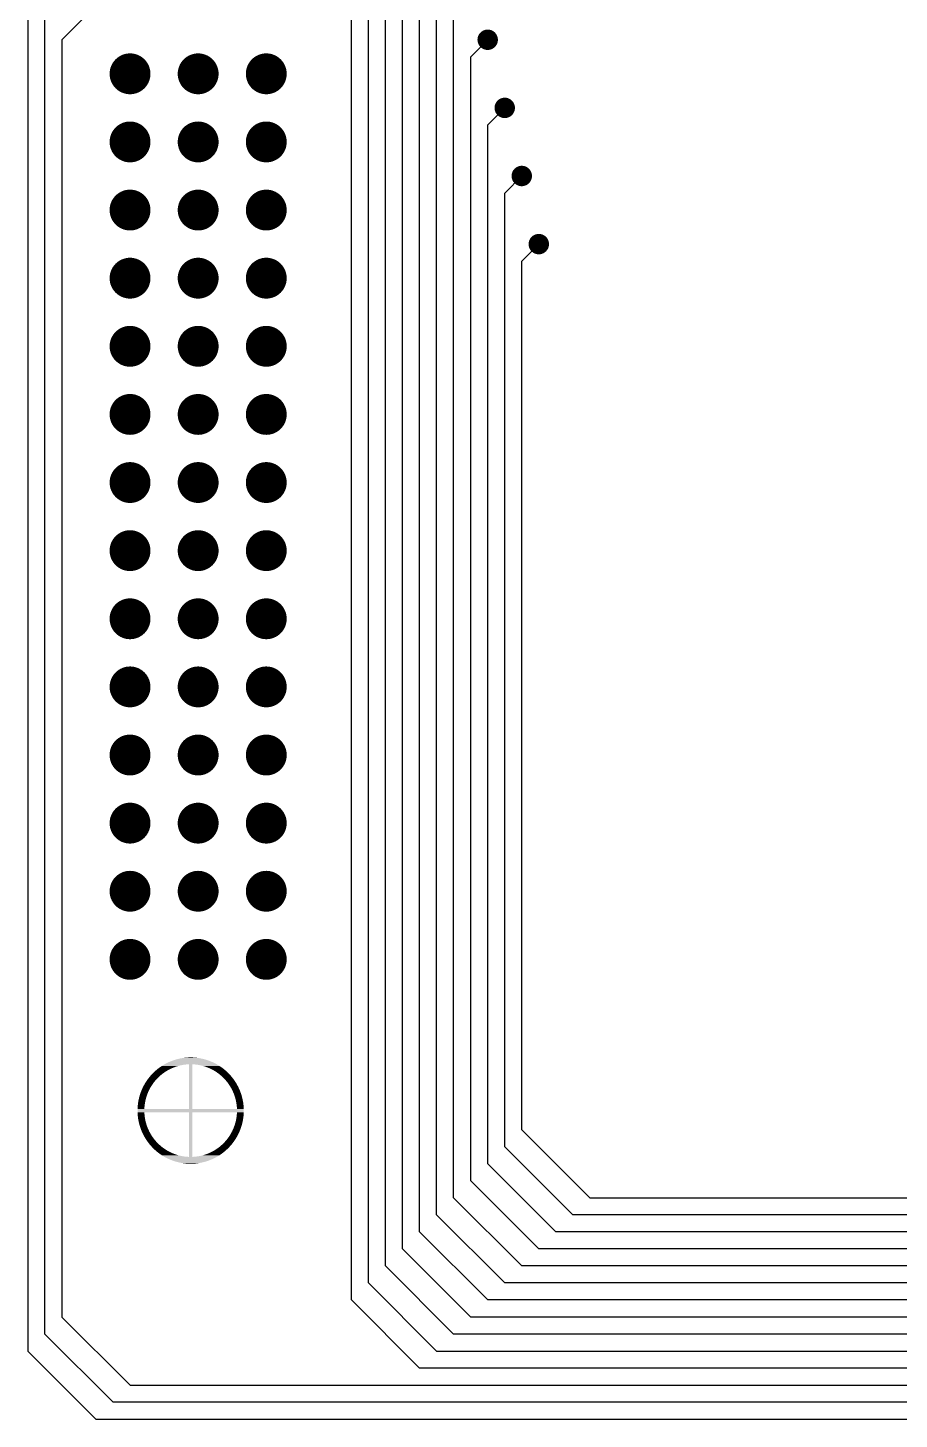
# Model space of a CAD drawing. Extents: x 295 to 953, y 10 to 290.
# Drawn here: x 510.2 to 542.7, y 104 to 155.9 of the extents above; entities that cross this region are included whole.
import ezdxf

# ---------------------------------------------------------------- set-up
doc = ezdxf.new("R2010")
doc.units = 0
doc.header["$LTSCALE"] = 5
doc.header["$MEASUREMENT"] = 0
doc.layers.get('0').update_dxf_attribs({"linetype": 'CONTINUOUS', "lineweight": 25})
doc.layers.add('DV-ABPB-A4_IN1', color=4, linetype='CONTINUOUS')

msp = doc.modelspace()

# ---------------------------------------------------------------- linework, layer by layer
at = {"color": 7}
for points, const_width in [([(527.204, 155.423, 1), (527.585, 155.423, 1)], 0.381), ([(513.679, 154.153, 1), (514.441, 154.153, 1)], 0.762), ([(516.219, 154.153, 1), (516.981, 154.153, 1)], 0.762), ([(518.759, 154.153, 1), (519.521, 154.153, 1)], 0.762), ([(527.839, 152.883, 1), (528.22, 152.883, 1)], 0.381), ([(513.679, 151.613, 1), (514.441, 151.613, 1)], 0.762), ([(516.219, 151.613, 1), (516.981, 151.613, 1)], 0.762), ([(518.759, 151.613, 1), (519.521, 151.613, 1)], 0.762), ([(528.474, 150.343, 1), (528.855, 150.343, 1)], 0.381), ([(513.679, 149.073, 1), (514.441, 149.073, 1)], 0.762), ([(516.219, 149.073, 1), (516.981, 149.073, 1)], 0.762), ([(518.759, 149.073, 1), (519.521, 149.073, 1)], 0.762), ([(529.109, 147.803, 1), (529.49, 147.803, 1)], 0.381), ([(513.679, 146.533, 1), (514.441, 146.533, 1)], 0.762), ([(516.219, 146.533, 1), (516.981, 146.533, 1)], 0.762), ([(518.759, 146.533, 1), (519.521, 146.533, 1)], 0.762), ([(513.679, 143.993, 1), (514.441, 143.993, 1)], 0.762), ([(516.219, 143.993, 1), (516.981, 143.993, 1)], 0.762), ([(518.759, 143.993, 1), (519.521, 143.993, 1)], 0.762), ([(513.679, 141.453, 1), (514.441, 141.453, 1)], 0.762), ([(516.219, 141.453, 1), (516.981, 141.453, 1)], 0.762), ([(518.759, 141.453, 1), (519.521, 141.453, 1)], 0.762), ([(513.679, 138.913, 1), (514.441, 138.913, 1)], 0.762), ([(516.219, 138.913, 1), (516.981, 138.913, 1)], 0.762), ([(518.759, 138.913, 1), (519.521, 138.913, 1)], 0.762), ([(513.679, 136.373, 1), (514.441, 136.373, 1)], 0.762), ([(516.219, 136.373, 1), (516.981, 136.373, 1)], 0.762), ([(518.759, 136.373, 1), (519.521, 136.373, 1)], 0.762), ([(513.679, 133.833, 1), (514.441, 133.833, 1)], 0.762), ([(516.219, 133.833, 1), (516.981, 133.833, 1)], 0.762), ([(518.759, 133.833, 1), (519.521, 133.833, 1)], 0.762), ([(513.679, 131.293, 1), (514.441, 131.293, 1)], 0.762), ([(516.219, 131.293, 1), (516.981, 131.293, 1)], 0.762), ([(518.759, 131.293, 1), (519.521, 131.293, 1)], 0.762), ([(513.679, 128.753, 1), (514.441, 128.753, 1)], 0.762), ([(516.219, 128.753, 1), (516.981, 128.753, 1)], 0.762), ([(518.759, 128.753, 1), (519.521, 128.753, 1)], 0.762), ([(513.679, 126.213, 1), (514.441, 126.213, 1)], 0.762), ([(516.219, 126.213, 1), (516.981, 126.213, 1)], 0.762), ([(518.759, 126.213, 1), (519.521, 126.213, 1)], 0.762), ([(513.679, 123.673, 1), (514.441, 123.673, 1)], 0.762), ([(516.219, 123.673, 1), (516.981, 123.673, 1)], 0.762), ([(518.759, 123.673, 1), (519.521, 123.673, 1)], 0.762), ([(513.679, 121.133, 1), (514.441, 121.133, 1)], 0.762), ([(516.219, 121.133, 1), (516.981, 121.133, 1)], 0.762), ([(518.759, 121.133, 1), (519.521, 121.133, 1)], 0.762)]:
    msp.add_lwpolyline(points, format="xyb", close=True, dxfattribs=dict(at, const_width=const_width))
for points in [[(515.352, 117.223), (515.402, 117.25), (517.289, 117.223), (517.239, 117.25)], [(515.402, 117.25), (515.407, 117.253), (517.239, 117.25), (517.233, 117.253)], [(515.407, 117.253), (515.459, 117.279), (517.233, 117.253), (517.182, 117.279)], [(515.459, 117.279), (515.464, 117.281), (517.182, 117.279), (517.176, 117.281)], [(515.464, 117.281), (515.517, 117.305), (517.176, 117.281), (517.124, 117.305)], [(515.517, 117.305), (515.522, 117.308), (517.124, 117.305), (517.119, 117.308)], [(515.522, 117.308), (515.575, 117.33), (517.119, 117.308), (517.066, 117.33)], [(515.575, 117.33), (515.58, 117.332), (517.066, 117.33), (517.06, 117.332)], [(515.58, 117.332), (515.634, 117.353), (517.06, 117.332), (517.007, 117.353)], [(515.634, 117.353), (515.64, 117.355), (517.007, 117.353), (517.001, 117.355)], [(515.64, 117.355), (515.694, 117.374), (517.001, 117.355), (516.947, 117.374)], [(515.694, 117.374), (515.699, 117.376), (516.947, 117.374), (516.941, 117.376)], [(515.699, 117.376), (515.755, 117.393), (516.941, 117.376), (516.886, 117.393)], [(515.755, 117.393), (515.76, 117.395), (516.886, 117.393), (516.88, 117.395)], [(515.76, 117.395), (515.816, 117.41), (516.88, 117.395), (516.825, 117.41)], [(515.816, 117.41), (515.821, 117.412), (516.825, 117.41), (516.819, 117.412)], [(515.821, 117.412), (515.877, 117.425), (516.819, 117.412), (516.764, 117.425)], [(515.877, 117.425), (515.883, 117.427), (516.764, 117.425), (516.757, 117.427)], [(515.883, 117.427), (515.939, 117.439), (516.757, 117.427), (516.702, 117.439)], [(515.939, 117.439), (515.945, 117.44), (516.702, 117.439), (516.695, 117.44)], [(515.945, 117.44), (516.002, 117.45), (516.695, 117.44), (516.639, 117.45)], [(516.002, 117.45), (516.007, 117.451), (516.639, 117.45), (516.633, 117.451)], [(516.007, 117.451), (516.065, 117.459), (516.633, 117.451), (516.576, 117.459)], [(516.065, 117.459), (516.07, 117.46), (516.576, 117.459), (516.57, 117.46)], [(516.07, 117.46), (516.128, 117.466), (516.57, 117.46), (516.513, 117.466)], [(516.128, 117.466), (516.133, 117.467), (516.513, 117.466), (516.506, 117.467)], [(516.133, 117.467), (516.192, 117.471), (516.506, 117.467), (516.45, 117.471)], [(516.192, 117.471), (516.196, 117.472), (516.45, 117.471), (516.442, 117.472)], [(516.196, 117.472), (516.256, 117.475), (516.442, 117.472), (516.387, 117.475)], [(516.256, 117.475), (516.26, 117.475), (516.387, 117.475), (516.376, 117.475)], [(516.26, 117.475), (516.323, 117.476), (516.376, 117.475), (516.323, 117.476)], [(514.755, 116.708), (514.774, 116.733), (515.092, 116.708), (515.117, 116.733)], [(514.774, 116.733), (514.788, 116.75), (515.117, 116.733), (515.134, 116.75)], [(514.788, 116.75), (514.815, 116.782), (515.134, 116.75), (515.17, 116.782)], [(514.815, 116.782), (514.821, 116.79), (515.17, 116.782), (515.178, 116.79)], [(514.821, 116.79), (514.855, 116.828), (515.178, 116.79), (515.223, 116.828)], [(514.855, 116.828), (514.857, 116.83), (515.223, 116.828), (515.225, 116.83)], [(514.857, 116.83), (514.89, 116.865), (515.225, 116.83), (515.269, 116.865)], [(514.89, 116.865), (514.9, 116.876), (515.269, 116.865), (515.284, 116.876)], [(514.9, 116.876), (514.925, 116.9), (515.284, 116.876), (515.317, 116.9)], [(514.925, 116.9), (514.945, 116.921), (515.317, 116.9), (515.347, 116.921)], [(514.945, 116.921), (514.959, 116.934), (515.347, 116.921), (515.366, 116.934)], [(514.959, 116.934), (514.992, 116.964), (515.366, 116.934), (515.413, 116.964)], [(514.992, 116.964), (514.994, 116.966), (515.413, 116.964), (515.416, 116.966)], [(514.994, 116.966), (515.028, 116.996), (515.416, 116.966), (515.467, 116.996)], [(515.028, 116.996), (515.039, 117.006), (515.467, 116.996), (515.485, 117.006)], [(515.039, 117.006), (515.062, 117.024), (515.485, 117.006), (515.519, 117.024)], [(515.062, 117.024), (515.088, 117.046), (515.519, 117.024), (515.562, 117.046)], [(515.088, 117.046), (515.095, 117.051), (515.562, 117.046), (515.572, 117.051)], [(515.095, 117.051), (515.127, 117.076), (515.572, 117.051), (515.625, 117.076)], [(515.127, 117.076), (515.139, 117.085), (515.625, 117.076), (515.647, 117.085)], [(515.139, 117.085), (515.158, 117.099), (515.647, 117.085), (515.68, 117.099)], [(515.158, 117.099), (515.187, 117.12), (515.68, 117.099), (515.735, 117.12)], [(515.187, 117.12), (515.19, 117.122), (515.735, 117.12), (515.742, 117.122)], [(515.19, 117.122), (515.215, 117.139), (515.742, 117.122), (515.791, 117.139)], [(515.215, 117.139), (515.241, 117.156), (515.791, 117.139), (515.848, 117.156)], [(515.241, 117.156), (515.243, 117.157), (515.848, 117.156), (515.853, 117.157)], [(515.243, 117.157), (515.265, 117.171), (515.853, 117.157), (515.905, 117.171)], [(515.265, 117.171), (515.286, 117.184), (515.905, 117.171), (515.963, 117.184)], [(515.286, 117.184), (515.297, 117.191), (515.963, 117.184), (515.996, 117.191)], [(515.297, 117.191), (515.305, 117.196), (515.996, 117.191), (516.021, 117.196)], [(515.305, 117.196), (515.321, 117.205), (516.021, 117.196), (516.08, 117.205)], [(515.321, 117.205), (515.333, 117.212), (516.08, 117.205), (516.139, 117.212)], [(515.333, 117.212), (515.342, 117.217), (516.139, 117.212), (516.198, 117.217)], [(515.342, 117.217), (515.348, 117.221), (516.198, 117.217), (516.257, 117.221)], [(515.348, 117.221), (515.352, 117.223), (517.293, 117.221), (517.289, 117.223)], [(516.257, 115.558), (516.257, 117.221), (516.384, 115.558), (516.384, 117.221)], [(516.4, 117.22), (516.384, 117.221), (517.294, 117.22), (517.293, 117.221)], [(516.422, 117.219), (516.4, 117.22), (517.296, 117.219), (517.294, 117.22)], [(516.481, 117.214), (516.422, 117.219), (517.304, 117.214), (517.296, 117.219)], [(516.54, 117.208), (516.481, 117.214), (517.315, 117.208), (517.304, 117.214)], [(516.599, 117.199), (516.54, 117.208), (517.33, 117.199), (517.315, 117.208)], [(516.657, 117.189), (516.599, 117.199), (517.348, 117.189), (517.33, 117.199)], [(516.661, 117.188), (516.657, 117.189), (517.349, 117.188), (517.348, 117.189)], [(516.715, 117.176), (516.661, 117.188), (517.368, 117.176), (517.349, 117.188)], [(516.773, 117.161), (516.715, 117.176), (517.391, 117.161), (517.368, 117.176)], [(516.799, 117.154), (516.773, 117.161), (517.403, 117.154), (517.391, 117.161)], [(516.829, 117.145), (516.799, 117.154), (517.416, 117.145), (517.403, 117.154)], [(516.886, 117.127), (516.829, 117.145), (517.443, 117.127), (517.416, 117.145)], [(516.908, 117.118), (516.886, 117.127), (517.455, 117.118), (517.443, 117.127)], [(516.941, 117.106), (516.908, 117.118), (517.472, 117.106), (517.455, 117.118)], [(516.996, 117.084), (516.941, 117.106), (517.503, 117.084), (517.472, 117.106)], [(517.002, 117.081), (516.996, 117.084), (517.507, 117.081), (517.503, 117.084)], [(517.05, 117.06), (517.002, 117.081), (517.534, 117.06), (517.507, 117.081)], [(517.086, 117.042), (517.05, 117.06), (517.557, 117.042), (517.534, 117.06)], [(517.104, 117.034), (517.086, 117.042), (517.567, 117.034), (517.557, 117.042)], [(517.156, 117.006), (517.104, 117.034), (517.601, 117.006), (517.567, 117.034)], [(517.163, 117.002), (517.156, 117.006), (517.606, 117.002), (517.601, 117.006)], [(517.207, 116.977), (517.163, 117.002), (517.635, 116.977), (517.606, 117.002)], [(517.234, 116.96), (517.207, 116.977), (517.653, 116.96), (517.635, 116.977)], [(517.258, 116.945), (517.234, 116.96), (517.669, 116.945), (517.653, 116.96)], [(517.3, 116.917), (517.258, 116.945), (517.7, 116.917), (517.669, 116.945)], [(517.307, 116.912), (517.3, 116.917), (517.704, 116.912), (517.7, 116.917)], [(517.355, 116.878), (517.307, 116.912), (517.739, 116.878), (517.704, 116.912)], [(517.362, 116.872), (517.355, 116.878), (517.745, 116.872), (517.739, 116.878)], [(517.402, 116.841), (517.362, 116.872), (517.773, 116.841), (517.745, 116.872)], [(517.421, 116.825), (517.402, 116.841), (517.788, 116.825), (517.773, 116.841)], [(517.447, 116.803), (517.421, 116.825), (517.807, 116.803), (517.788, 116.825)], [(517.476, 116.778), (517.447, 116.803), (517.83, 116.778), (517.807, 116.803)], [(517.491, 116.764), (517.476, 116.778), (517.841, 116.764), (517.83, 116.778)], [(517.528, 116.729), (517.491, 116.764), (517.87, 116.729), (517.841, 116.764)], [(514.463, 116.184), (514.479, 116.225), (514.737, 116.184), (514.755, 116.225)], [(514.479, 116.225), (514.486, 116.243), (514.755, 116.225), (514.764, 116.243)], [(514.486, 116.243), (514.501, 116.278), (514.764, 116.243), (514.781, 116.278)], [(514.501, 116.278), (514.511, 116.301), (514.781, 116.278), (514.793, 116.301)], [(514.511, 116.301), (514.524, 116.33), (514.793, 116.301), (514.809, 116.33)], [(514.524, 116.33), (514.538, 116.359), (514.809, 116.33), (514.825, 116.359)], [(514.538, 116.359), (514.549, 116.382), (514.825, 116.359), (514.838, 116.382)], [(514.549, 116.382), (514.566, 116.415), (514.838, 116.382), (514.859, 116.415)], [(514.566, 116.415), (514.575, 116.432), (514.859, 116.415), (514.87, 116.432)], [(514.575, 116.432), (514.597, 116.471), (514.87, 116.432), (514.896, 116.471)], [(514.597, 116.471), (514.602, 116.481), (514.896, 116.471), (514.903, 116.481)], [(514.602, 116.481), (514.629, 116.526), (514.903, 116.481), (514.935, 116.526)], [(514.629, 116.526), (514.631, 116.529), (514.935, 116.526), (514.937, 116.529)], [(514.631, 116.529), (514.66, 116.576), (514.937, 116.529), (514.974, 116.576)], [(514.66, 116.576), (514.663, 116.579), (514.974, 116.576), (514.976, 116.579)], [(514.663, 116.579), (514.691, 116.621), (514.976, 116.579), (515.011, 116.621)], [(514.691, 116.621), (514.698, 116.632), (515.011, 116.621), (515.021, 116.632)], [(514.698, 116.632), (514.723, 116.666), (515.021, 116.632), (515.051, 116.666)], [(514.723, 116.666), (514.735, 116.683), (515.051, 116.666), (515.068, 116.683)], [(514.735, 116.683), (514.755, 116.708), (515.068, 116.683), (515.092, 116.708)], [(517.534, 116.723), (517.528, 116.729), (517.874, 116.723), (517.87, 116.729)], [(517.576, 116.681), (517.534, 116.723), (517.907, 116.681), (517.874, 116.723)], [(517.578, 116.678), (517.576, 116.681), (517.909, 116.678), (517.907, 116.681)], [(517.616, 116.637), (517.578, 116.678), (517.939, 116.637), (517.909, 116.678)], [(517.624, 116.627), (517.616, 116.637), (517.946, 116.627), (517.939, 116.637)], [(517.654, 116.592), (517.624, 116.627), (517.97, 116.592), (517.946, 116.627)], [(517.668, 116.574), (517.654, 116.592), (517.981, 116.574), (517.97, 116.592)], [(517.691, 116.546), (517.668, 116.574), (517.999, 116.546), (517.981, 116.574)], [(517.709, 116.521), (517.691, 116.546), (518.015, 116.521), (517.999, 116.546)], [(517.726, 116.498), (517.709, 116.521), (518.028, 116.498), (518.015, 116.521)], [(517.748, 116.466), (517.726, 116.498), (518.047, 116.466), (518.028, 116.498)], [(517.76, 116.449), (517.748, 116.466), (518.056, 116.449), (518.047, 116.466)], [(517.785, 116.41), (517.76, 116.449), (518.077, 116.41), (518.056, 116.449)], [(517.792, 116.399), (517.785, 116.41), (518.083, 116.399), (518.077, 116.41)], [(517.819, 116.353), (517.792, 116.399), (518.106, 116.353), (518.083, 116.399)], [(517.822, 116.348), (517.819, 116.353), (518.108, 116.348), (518.106, 116.353)], [(517.85, 116.296), (517.822, 116.348), (518.132, 116.296), (518.108, 116.348)], [(517.877, 116.243), (517.85, 116.296), (518.154, 116.243), (518.132, 116.296)], [(517.88, 116.237), (517.877, 116.243), (518.157, 116.237), (518.154, 116.243)], [(517.902, 116.189), (517.88, 116.237), (518.175, 116.189), (518.157, 116.237)], [(514.349, 115.691), (514.352, 115.714), (514.605, 115.691), (514.607, 115.714)], [(514.352, 115.714), (514.356, 115.754), (514.607, 115.714), (514.613, 115.754)], [(514.356, 115.754), (514.359, 115.773), (514.613, 115.754), (514.616, 115.773)], [(514.359, 115.773), (514.365, 115.816), (514.616, 115.773), (514.624, 115.816)], [(514.365, 115.816), (514.368, 115.831), (514.624, 115.816), (514.626, 115.831)], [(514.368, 115.831), (514.377, 115.879), (514.626, 115.831), (514.637, 115.879)], [(514.377, 115.879), (514.379, 115.889), (514.637, 115.879), (514.639, 115.889)], [(514.379, 115.889), (514.39, 115.941), (514.639, 115.889), (514.652, 115.941)], [(514.39, 115.941), (514.391, 115.947), (514.652, 115.941), (514.653, 115.947)], [(514.391, 115.947), (514.405, 116.002), (514.653, 115.947), (514.669, 116.002)], [(514.405, 116.002), (514.406, 116.004), (514.669, 116.002), (514.67, 116.004)], [(514.406, 116.004), (514.422, 116.06), (514.67, 116.004), (514.688, 116.06)], [(514.422, 116.06), (514.423, 116.063), (514.688, 116.06), (514.69, 116.063)], [(514.423, 116.063), (514.439, 116.116), (514.69, 116.063), (514.709, 116.116)], [(514.439, 116.116), (514.442, 116.124), (514.709, 116.116), (514.712, 116.124)], [(514.442, 116.124), (514.458, 116.17), (514.712, 116.124), (514.731, 116.17)], [(514.458, 116.17), (514.463, 116.184), (514.731, 116.17), (514.737, 116.184)], [(517.906, 116.178), (517.902, 116.189), (518.18, 116.178), (518.175, 116.189)], [(517.924, 116.135), (517.906, 116.178), (518.195, 116.135), (518.18, 116.178)], [(517.931, 116.118), (517.924, 116.135), (518.201, 116.118), (518.195, 116.135)], [(517.945, 116.079), (517.931, 116.118), (518.213, 116.079), (518.201, 116.118)], [(517.953, 116.058), (517.945, 116.079), (518.22, 116.058), (518.213, 116.079)], [(517.965, 116.023), (517.953, 116.058), (518.229, 116.023), (518.22, 116.058)], [(517.973, 115.997), (517.965, 116.023), (518.237, 115.997), (518.229, 116.023)], [(517.982, 115.967), (517.973, 115.997), (518.244, 115.967), (518.237, 115.997)], [(517.99, 115.935), (517.982, 115.967), (518.252, 115.935), (518.244, 115.967)], [(517.997, 115.909), (517.99, 115.935), (518.257, 115.909), (518.252, 115.935)], [(518.005, 115.873), (517.997, 115.909), (518.265, 115.873), (518.257, 115.909)], [(518.01, 115.852), (518.005, 115.873), (518.269, 115.852), (518.265, 115.873)], [(518.018, 115.81), (518.01, 115.852), (518.276, 115.81), (518.269, 115.852)], [(518.021, 115.793), (518.018, 115.81), (518.279, 115.793), (518.276, 115.81)], [(518.029, 115.748), (518.021, 115.793), (518.285, 115.748), (518.279, 115.793)], [(518.031, 115.735), (518.029, 115.748), (518.287, 115.735), (518.285, 115.748)], [(518.037, 115.685), (518.031, 115.735), (518.292, 115.685), (518.287, 115.735)], [(514.339, 115.494), (514.34, 115.558), (518.301, 115.494), (518.3, 115.558)], [(514.34, 115.431), (514.339, 115.494), (518.3, 115.431), (518.301, 115.494)], [(514.34, 115.564), (514.342, 115.597), (514.595, 115.564), (514.596, 115.597)], [(514.34, 115.558), (514.34, 115.564), (514.594, 115.558), (514.595, 115.564)], [(514.343, 115.372), (514.34, 115.431), (514.597, 115.372), (514.594, 115.431)], [(514.342, 115.597), (514.344, 115.627), (514.596, 115.597), (514.598, 115.627)], [(514.343, 115.368), (514.343, 115.372), (514.598, 115.368), (514.597, 115.372)], [(514.348, 115.313), (514.343, 115.368), (514.603, 115.313), (514.598, 115.368)], [(514.344, 115.627), (514.346, 115.656), (514.598, 115.627), (514.601, 115.656)], [(514.346, 115.656), (514.349, 115.691), (514.601, 115.656), (514.605, 115.691)], [(514.348, 115.304), (514.348, 115.313), (514.604, 115.304), (514.603, 115.313)], [(514.354, 115.254), (514.348, 115.304), (514.61, 115.254), (514.604, 115.304)], [(514.355, 115.241), (514.354, 115.254), (514.612, 115.241), (514.61, 115.254)], [(514.362, 115.196), (514.355, 115.241), (514.619, 115.196), (514.612, 115.241)], [(514.364, 115.179), (514.362, 115.196), (514.622, 115.179), (514.619, 115.196)], [(514.372, 115.137), (514.364, 115.179), (514.63, 115.137), (514.622, 115.179)], [(516.257, 113.768), (516.257, 115.431), (516.384, 113.768), (516.384, 115.431)], [(518.014, 115.158), (518.017, 115.173), (518.272, 115.158), (518.275, 115.173)], [(518.017, 115.173), (518.025, 115.216), (518.275, 115.173), (518.282, 115.216)], [(518.025, 115.216), (518.028, 115.235), (518.282, 115.216), (518.284, 115.235)], [(518.028, 115.235), (518.033, 115.275), (518.284, 115.235), (518.289, 115.275)], [(518.033, 115.275), (518.036, 115.298), (518.289, 115.275), (518.292, 115.298)], [(518.036, 115.298), (518.04, 115.333), (518.292, 115.298), (518.295, 115.333)], [(518.038, 115.676), (518.037, 115.685), (518.293, 115.676), (518.292, 115.685)], [(518.043, 115.621), (518.038, 115.676), (518.297, 115.621), (518.293, 115.676)], [(518.04, 115.333), (518.042, 115.362), (518.295, 115.333), (518.297, 115.362)], [(518.042, 115.362), (518.044, 115.392), (518.297, 115.362), (518.299, 115.392)], [(518.043, 115.617), (518.043, 115.621), (518.298, 115.617), (518.297, 115.621)], [(518.046, 115.558), (518.043, 115.617), (518.3, 115.558), (518.298, 115.617)], [(518.044, 115.392), (518.046, 115.425), (518.299, 115.392), (518.3, 115.425)], [(518.046, 115.425), (518.046, 115.431), (518.3, 115.425), (518.3, 115.431)], [(514.376, 115.116), (514.372, 115.137), (514.635, 115.116), (514.63, 115.137)], [(514.383, 115.08), (514.376, 115.116), (514.644, 115.08), (514.635, 115.116)], [(514.389, 115.054), (514.383, 115.08), (514.65, 115.054), (514.644, 115.08)], [(514.396, 115.022), (514.389, 115.054), (514.659, 115.022), (514.65, 115.054)], [(514.404, 114.992), (514.396, 115.022), (514.668, 114.992), (514.659, 115.022)], [(514.411, 114.966), (514.404, 114.992), (514.676, 114.966), (514.668, 114.992)], [(514.421, 114.931), (514.411, 114.966), (514.688, 114.931), (514.676, 114.966)], [(514.428, 114.91), (514.421, 114.931), (514.695, 114.91), (514.688, 114.931)], [(514.44, 114.871), (514.428, 114.91), (514.71, 114.871), (514.695, 114.91)], [(514.446, 114.854), (514.44, 114.871), (514.716, 114.854), (514.71, 114.871)], [(514.461, 114.811), (514.446, 114.854), (514.734, 114.811), (514.716, 114.854)], [(514.465, 114.8), (514.461, 114.811), (514.739, 114.8), (514.734, 114.811)], [(514.484, 114.752), (514.465, 114.8), (514.761, 114.752), (514.739, 114.8)], [(514.486, 114.746), (514.484, 114.752), (514.764, 114.746), (514.761, 114.752)], [(514.508, 114.693), (514.486, 114.746), (514.79, 114.693), (514.764, 114.746)], [(514.533, 114.641), (514.509, 114.693), (514.819, 114.641), (514.79, 114.693)], [(517.815, 114.63), (517.832, 114.659), (518.103, 114.63), (518.116, 114.659)], [(517.832, 114.659), (517.847, 114.688), (518.116, 114.659), (518.13, 114.688)], [(517.847, 114.688), (517.86, 114.711), (518.13, 114.688), (518.14, 114.711)], [(517.86, 114.711), (517.877, 114.746), (518.14, 114.711), (518.155, 114.746)], [(517.877, 114.746), (517.886, 114.764), (518.155, 114.746), (518.162, 114.764)], [(517.886, 114.764), (517.904, 114.805), (518.162, 114.764), (518.178, 114.805)], [(517.904, 114.805), (517.91, 114.819), (518.178, 114.805), (518.182, 114.819)], [(517.91, 114.819), (517.929, 114.865), (518.182, 114.819), (518.199, 114.865)], [(517.929, 114.865), (517.932, 114.873), (518.199, 114.865), (518.202, 114.873)], [(517.932, 114.873), (517.951, 114.926), (518.202, 114.873), (518.218, 114.926)], [(517.951, 114.926), (517.952, 114.929), (518.218, 114.926), (518.219, 114.929)], [(517.952, 114.929), (517.971, 114.985), (518.219, 114.929), (518.235, 114.985)], [(517.971, 114.987), (517.987, 115.042), (518.235, 114.987), (518.249, 115.042)], [(517.971, 114.985), (517.971, 114.987), (518.235, 114.985), (518.235, 114.987)], [(517.987, 115.042), (517.989, 115.048), (518.249, 115.042), (518.251, 115.048)], [(517.989, 115.048), (518.002, 115.1), (518.251, 115.048), (518.262, 115.1)], [(518.002, 115.1), (518.004, 115.11), (518.262, 115.1), (518.264, 115.11)], [(518.004, 115.11), (518.014, 115.158), (518.264, 115.11), (518.272, 115.158)], [(514.535, 114.636), (514.533, 114.641), (514.822, 114.636), (514.819, 114.641)], [(514.558, 114.59), (514.535, 114.636), (514.849, 114.59), (514.822, 114.636)], [(514.563, 114.579), (514.558, 114.59), (514.856, 114.579), (514.849, 114.59)], [(514.584, 114.54), (514.563, 114.579), (514.881, 114.54), (514.856, 114.579)], [(514.594, 114.523), (514.584, 114.54), (514.892, 114.523), (514.881, 114.54)], [(514.612, 114.491), (514.594, 114.523), (514.914, 114.491), (514.892, 114.523)], [(514.626, 114.468), (514.612, 114.491), (514.931, 114.468), (514.914, 114.491)], [(514.641, 114.443), (514.626, 114.468), (514.95, 114.443), (514.931, 114.468)], [(514.659, 114.415), (514.641, 114.443), (514.973, 114.415), (514.95, 114.443)], [(514.671, 114.397), (514.659, 114.415), (514.987, 114.397), (514.973, 114.415)], [(514.695, 114.362), (514.671, 114.397), (515.016, 114.362), (514.987, 114.397)], [(514.702, 114.352), (514.695, 114.362), (515.025, 114.352), (515.016, 114.362)], [(514.732, 114.311), (514.702, 114.352), (515.063, 114.311), (515.025, 114.352)], [(514.734, 114.308), (514.732, 114.311), (515.065, 114.308), (515.063, 114.311)], [(514.766, 114.266), (514.734, 114.308), (515.106, 114.266), (515.065, 114.308)], [(514.771, 114.26), (514.766, 114.266), (515.112, 114.26), (515.106, 114.266)], [(514.8, 114.225), (514.771, 114.26), (515.149, 114.225), (515.112, 114.26)], [(514.811, 114.211), (514.8, 114.225), (515.165, 114.211), (515.149, 114.225)], [(514.833, 114.186), (514.811, 114.211), (515.193, 114.186), (515.165, 114.211)], [(514.853, 114.164), (514.833, 114.186), (515.22, 114.164), (515.193, 114.186)], [(514.868, 114.148), (514.853, 114.164), (515.239, 114.148), (515.22, 114.164)], [(514.896, 114.117), (514.868, 114.148), (515.278, 114.117), (515.239, 114.148)], [(517.371, 114.124), (517.416, 114.159), (517.751, 114.124), (517.784, 114.159)], [(517.416, 114.159), (517.418, 114.161), (517.784, 114.159), (517.785, 114.161)], [(517.418, 114.161), (517.463, 114.199), (517.785, 114.161), (517.819, 114.199)], [(517.463, 114.199), (517.471, 114.207), (517.819, 114.199), (517.826, 114.207)], [(517.471, 114.207), (517.507, 114.239), (517.826, 114.207), (517.853, 114.239)], [(517.507, 114.239), (517.523, 114.256), (517.853, 114.239), (517.866, 114.256)], [(517.523, 114.256), (517.549, 114.281), (517.866, 114.256), (517.886, 114.281)], [(517.549, 114.281), (517.573, 114.306), (517.886, 114.281), (517.905, 114.306)], [(517.573, 114.306), (517.59, 114.323), (517.905, 114.306), (517.918, 114.323)], [(517.59, 114.323), (517.62, 114.357), (517.918, 114.323), (517.942, 114.357)], [(517.62, 114.357), (517.629, 114.368), (517.942, 114.357), (517.95, 114.368)], [(517.629, 114.368), (517.664, 114.41), (517.95, 114.368), (517.978, 114.41)], [(517.664, 114.41), (517.667, 114.413), (517.978, 114.41), (517.98, 114.413)], [(517.667, 114.413), (517.703, 114.46), (517.98, 114.413), (518.01, 114.46)], [(517.703, 114.46), (517.706, 114.463), (518.01, 114.46), (518.012, 114.463)], [(517.706, 114.463), (517.738, 114.508), (518.012, 114.463), (518.038, 114.508)], [(517.738, 114.508), (517.745, 114.518), (518.038, 114.508), (518.044, 114.518)], [(517.745, 114.518), (517.771, 114.557), (518.044, 114.518), (518.066, 114.557)], [(517.771, 114.557), (517.781, 114.574), (518.066, 114.557), (518.074, 114.574)], [(517.781, 114.574), (517.802, 114.607), (518.074, 114.574), (518.092, 114.607)], [(517.802, 114.607), (517.815, 114.63), (518.092, 114.607), (518.103, 114.63)], [(514.902, 114.111), (514.896, 114.117), (515.286, 114.111), (515.278, 114.117)], [(514.937, 114.077), (514.902, 114.111), (515.334, 114.077), (515.286, 114.111)], [(514.941, 114.072), (514.937, 114.077), (515.34, 114.072), (515.334, 114.077)], [(514.971, 114.044), (514.941, 114.072), (515.383, 114.044), (515.34, 114.072)], [(514.987, 114.029), (514.971, 114.044), (515.407, 114.029), (515.383, 114.044)], [(515.006, 114.012), (514.987, 114.029), (515.433, 114.012), (515.407, 114.029)], [(515.035, 113.987), (515.006, 114.012), (515.478, 113.987), (515.433, 114.012)], [(515.04, 113.983), (515.035, 113.987), (515.485, 113.983), (515.478, 113.987)], [(515.073, 113.955), (515.04, 113.983), (515.537, 113.955), (515.485, 113.983)], [(515.084, 113.947), (515.073, 113.955), (515.554, 113.947), (515.537, 113.955)], [(515.106, 113.929), (515.084, 113.947), (515.59, 113.929), (515.554, 113.947)], [(515.134, 113.908), (515.106, 113.929), (515.638, 113.908), (515.59, 113.929)], [(515.138, 113.905), (515.134, 113.908), (515.644, 113.905), (515.638, 113.908)], [(515.168, 113.883), (515.138, 113.905), (515.699, 113.883), (515.644, 113.905)], [(515.185, 113.871), (515.168, 113.883), (515.733, 113.871), (515.699, 113.883)], [(515.197, 113.862), (515.185, 113.871), (515.755, 113.862), (515.733, 113.871)], [(515.225, 113.844), (515.197, 113.862), (515.811, 113.844), (515.755, 113.862)], [(515.238, 113.835), (515.225, 113.844), (515.842, 113.835), (515.811, 113.844)], [(515.25, 113.828), (515.238, 113.835), (515.868, 113.828), (515.842, 113.835)], [(515.273, 113.813), (515.25, 113.828), (515.925, 113.813), (515.868, 113.828)], [(515.292, 113.801), (515.273, 113.813), (515.98, 113.801), (515.925, 113.813)], [(515.293, 113.8), (515.292, 113.801), (515.983, 113.8), (515.98, 113.801)], [(515.311, 113.79), (515.293, 113.8), (516.042, 113.79), (515.983, 113.8)], [(515.326, 113.781), (515.311, 113.79), (516.1, 113.781), (516.042, 113.79)], [(515.337, 113.775), (515.326, 113.781), (516.159, 113.775), (516.1, 113.781)], [(515.344, 113.77), (515.337, 113.775), (516.218, 113.77), (516.159, 113.775)], [(515.346, 113.769), (515.344, 113.77), (516.241, 113.769), (516.218, 113.77)], [(515.348, 113.768), (515.346, 113.769), (516.257, 113.768), (516.241, 113.769)], [(515.352, 113.766), (515.348, 113.768), (517.289, 113.766), (517.293, 113.768)], [(515.402, 113.739), (515.352, 113.766), (517.238, 113.739), (517.289, 113.766)], [(515.408, 113.736), (515.402, 113.739), (517.233, 113.736), (517.238, 113.739)], [(515.459, 113.71), (515.408, 113.736), (517.182, 113.71), (517.233, 113.736)], [(515.464, 113.708), (515.459, 113.71), (517.176, 113.708), (517.182, 113.71)], [(515.516, 113.684), (515.464, 113.708), (517.124, 113.684), (517.176, 113.708)], [(515.522, 113.681), (515.516, 113.684), (517.119, 113.681), (517.124, 113.684)], [(515.575, 113.659), (515.522, 113.681), (517.066, 113.659), (517.119, 113.681)], [(515.581, 113.657), (515.575, 113.659), (517.06, 113.657), (517.066, 113.659)], [(515.634, 113.636), (515.581, 113.657), (517.006, 113.636), (517.06, 113.657)], [(515.64, 113.634), (515.634, 113.636), (517.001, 113.634), (517.006, 113.636)], [(515.694, 113.615), (515.64, 113.634), (516.947, 113.615), (517.001, 113.634)], [(516.384, 113.768), (516.443, 113.772), (517.293, 113.768), (517.298, 113.772)], [(516.443, 113.772), (516.502, 113.777), (517.298, 113.772), (517.307, 113.777)], [(516.502, 113.777), (516.561, 113.784), (517.307, 113.777), (517.32, 113.784)], [(516.561, 113.784), (516.619, 113.793), (517.32, 113.784), (517.336, 113.793)], [(516.619, 113.793), (516.644, 113.798), (517.336, 113.793), (517.344, 113.798)], [(516.644, 113.798), (516.677, 113.805), (517.344, 113.798), (517.354, 113.805)], [(516.677, 113.805), (516.735, 113.818), (517.354, 113.805), (517.375, 113.818)], [(516.735, 113.818), (516.788, 113.832), (517.375, 113.818), (517.398, 113.832)], [(516.788, 113.832), (516.792, 113.833), (517.398, 113.832), (517.4, 113.833)], [(516.792, 113.833), (516.849, 113.85), (517.4, 113.833), (517.425, 113.85)], [(516.849, 113.85), (516.899, 113.867), (517.425, 113.85), (517.45, 113.867)], [(516.899, 113.867), (516.905, 113.869), (517.45, 113.867), (517.453, 113.869)], [(516.905, 113.869), (516.961, 113.89), (517.453, 113.869), (517.483, 113.89)], [(516.961, 113.89), (516.994, 113.904), (517.483, 113.89), (517.502, 113.904)], [(516.994, 113.904), (517.015, 113.913), (517.502, 113.904), (517.514, 113.913)], [(517.015, 113.913), (517.069, 113.938), (517.514, 113.913), (517.546, 113.938)], [(517.069, 113.938), (517.079, 113.943), (517.546, 113.938), (517.552, 113.943)], [(517.079, 113.943), (517.122, 113.965), (517.552, 113.943), (517.579, 113.965)], [(517.122, 113.965), (517.156, 113.983), (517.579, 113.965), (517.601, 113.983)], [(517.156, 113.983), (517.174, 113.993), (517.601, 113.983), (517.613, 113.993)], [(517.174, 113.993), (517.225, 114.023), (517.613, 113.993), (517.647, 114.023)], [(517.225, 114.023), (517.228, 114.025), (517.647, 114.023), (517.649, 114.025)], [(517.228, 114.025), (517.275, 114.055), (517.649, 114.025), (517.681, 114.055)], [(517.275, 114.055), (517.294, 114.068), (517.681, 114.055), (517.695, 114.068)], [(517.294, 114.068), (517.324, 114.089), (517.695, 114.068), (517.716, 114.089)], [(517.324, 114.089), (517.357, 114.113), (517.716, 114.089), (517.74, 114.113)], [(517.357, 114.113), (517.371, 114.124), (517.74, 114.113), (517.751, 114.124)], [(515.7, 113.613), (515.694, 113.615), (516.941, 113.613), (516.947, 113.615)], [(515.754, 113.596), (515.7, 113.613), (516.886, 113.596), (516.941, 113.613)], [(515.76, 113.594), (515.754, 113.596), (516.881, 113.594), (516.886, 113.596)], [(515.815, 113.579), (515.76, 113.594), (516.825, 113.579), (516.881, 113.594)], [(515.822, 113.577), (515.815, 113.579), (516.819, 113.577), (516.825, 113.579)], [(515.877, 113.564), (515.822, 113.577), (516.763, 113.564), (516.819, 113.577)], [(515.883, 113.562), (515.877, 113.564), (516.758, 113.562), (516.763, 113.564)], [(515.939, 113.55), (515.883, 113.562), (516.701, 113.55), (516.758, 113.562)], [(515.945, 113.549), (515.939, 113.55), (516.696, 113.549), (516.701, 113.55)], [(516.001, 113.539), (515.945, 113.549), (516.639, 113.539), (516.696, 113.549)], [(516.008, 113.538), (516.001, 113.539), (516.633, 113.538), (516.639, 113.539)], [(516.064, 113.53), (516.008, 113.538), (516.576, 113.53), (516.633, 113.538)], [(516.071, 113.529), (516.064, 113.53), (516.57, 113.529), (516.576, 113.53)], [(516.127, 113.523), (516.071, 113.529), (516.513, 113.523), (516.57, 113.529)], [(516.134, 113.522), (516.127, 113.523), (516.507, 113.522), (516.513, 113.523)], [(516.19, 113.518), (516.134, 113.522), (516.449, 113.518), (516.507, 113.522)], [(516.198, 113.517), (516.19, 113.518), (516.444, 113.517), (516.449, 113.518)], [(516.254, 113.514), (516.198, 113.517), (516.385, 113.514), (516.444, 113.517)], [(516.265, 113.514), (516.254, 113.514), (516.381, 113.514), (516.385, 113.514)], [(516.317, 113.513), (516.265, 113.514), (516.317, 113.513), (516.381, 113.514)]]:
    msp.add_solid(points, dxfattribs=at)
at = {"layer": 'DV-ABPB-A4_IN1', "color": 7}
for p, q in [((522.315, 108.433), (522.315, 171.298)), ((510.25, 170.028), (510.25, 106.528)), ((522.95, 109.068), (522.95, 170.028)), ((523.585, 109.703), (523.585, 167.488)), ((510.885, 107.163), (510.885, 165.583)), ((524.22, 110.338), (524.22, 164.948)), ((524.855, 110.973), (524.855, 162.408)), ((525.49, 111.608), (525.49, 159.868)), ((526.125, 112.243), (526.125, 157.328)), ((512.79, 156.693), (511.52, 155.423)), ((511.52, 155.423), (511.52, 107.798)), ((526.76, 154.788), (527.395, 155.423)), ((526.76, 112.878), (526.76, 154.788)), ((527.395, 152.248), (528.03, 152.883)), ((527.395, 113.513), (527.395, 152.248)), ((528.03, 149.708), (528.665, 150.343)), ((528.03, 114.148), (528.03, 149.708)), ((528.665, 147.168), (529.3, 147.803)), ((528.665, 114.783), (528.665, 147.168)), ((531.205, 112.243), (528.665, 114.783)), ((530.57, 111.608), (528.03, 114.148)), ((529.935, 110.973), (527.395, 113.513)), ((529.3, 110.338), (526.76, 112.878)), ((528.665, 109.703), (526.125, 112.243)), ((531.205, 112.243), (622.645, 112.243)), ((528.03, 109.068), (525.49, 111.608)), ((623.28, 111.608), (530.57, 111.608)), ((527.395, 108.433), (524.855, 110.973)), ((710.275, 110.973), (529.935, 110.973)), ((526.76, 107.798), (524.22, 110.338)), ((710.91, 110.338), (529.3, 110.338)), ((526.125, 107.163), (523.585, 109.703)), ((711.545, 109.703), (528.665, 109.703)), ((525.49, 106.528), (522.95, 109.068)), ((712.18, 109.068), (528.03, 109.068)), ((522.315, 108.433), (524.855, 105.893)), ((712.815, 108.433), (527.395, 108.433)), ((511.52, 107.798), (514.06, 105.258)), ((713.45, 107.798), (526.76, 107.798)), ((513.425, 104.623), (510.885, 107.163)), ((714.085, 107.163), (526.125, 107.163)), ((510.25, 106.528), (512.79, 103.988)), ((525.49, 106.528), (714.72, 106.528)), ((715.355, 105.893), (524.855, 105.893)), ((514.06, 105.258), (715.99, 105.258)), ((727.42, 104.623), (513.425, 104.623)), ((512.79, 103.988), (738.85, 103.988))]:
    msp.add_line(p, q, dxfattribs=at)

doc.saveas('drawing.dxf')
